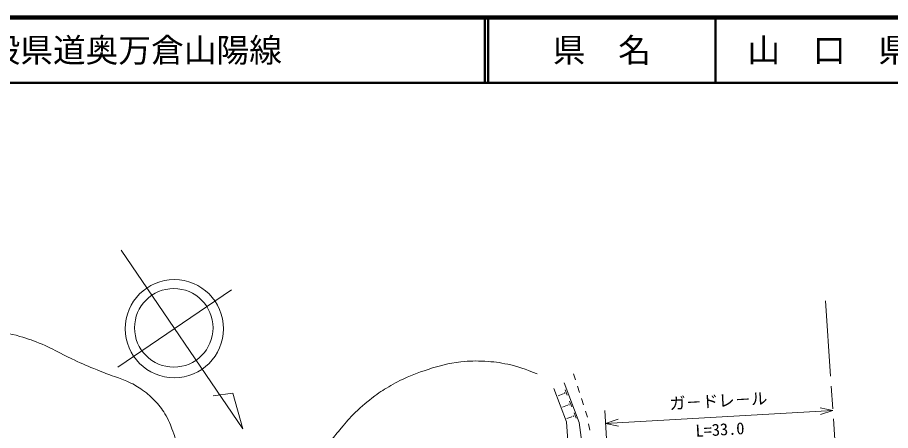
# Model space of a CAD drawing. Units: millimetres on the paper. Extents: x 40 to 680, y 20 to 380.
# Drawn here: x 226.3 to 359.8, y 316.9 to 380 of the extents above; entities that cross this region are included whole.
import ezdxf
from ezdxf.enums import TextEntityAlignment as Align

# ---------------------------------------------------------------- set-up
doc = ezdxf.new("R2010")
doc.units = ezdxf.units.MM
doc.linetypes.add('CHAIN', pattern=[18.5, 12, -1.5, 3.5, -1.5])
for name, color, linetype, lineweight in [('M-BGD', 7, 'Continuous', 13), ('M-BMK', 2, 'CHAIN', 13), ('M-STR-STRC', 7, 'Continuous', 13), ('M-TTL', 2, 'Continuous', 140), ('M-TTL-LINE', 7, 'Continuous', 50)]:
    doc.layers.add(name, color=color, linetype=linetype, lineweight=lineweight)
doc.layers.add('M-TTL-TXT', color=7, linetype='Continuous')
doc.styles.add('@ＭＳ ゴシック', font='')
doc.styles.add('ＭＳ ゴシック', font='')
doc.styles.get('@ＭＳ ゴシック').set_extended_font_data('@MS Gothic')
doc.styles.get('ＭＳ ゴシック').set_extended_font_data('MS Gothic')

msp = doc.modelspace()

# ---------------------------------------------------------------- linework, layer by layer
at = {"layer": 'M-BGD'}
for p, q in [((242.173, 344.478), (260.743, 317.164)), ((259.008, 338.39), (241.642, 326.583)), ((311.59, 324.644), (311.284, 325.596)), ((310.25, 318.227), (308.307, 323.343)), ((312.175, 318.121), (309.847, 324.174)), ((310.351, 322.307), (310.038, 323.12)), ((312.202, 322.74), (311.896, 323.692)), ((259.217, 322.621), (256.242, 322.227)), ((260.743, 317.164), (259.217, 322.621)), ((309.706, 322.526), (308.943, 322.232)), ((309.716, 322.501), (309.697, 322.551)), ((309.99, 322.518), (309.911, 322.722)), ((312.814, 320.835), (312.508, 321.788)), ((310.376, 320.777), (309.608, 320.482)), ((310.386, 320.752), (310.367, 320.803)), ((310.661, 320.77), (310.582, 320.974)), ((311.024, 320.557), (310.71, 321.375)), ((311.048, 319.025), (310.274, 318.727)), ((311.058, 318.999), (311.038, 319.051)), ((311.334, 319.017), (311.255, 319.222)), ((311.698, 318.804), (311.382, 319.625)), ((313.425, 318.931), (313.12, 319.883)), ((310.881, 308.557), (310.25, 318.227)), ((314.398, 300.548), (312.175, 318.121)), ((313.772, 316.964), (313.613, 317.951))]:
    msp.add_line(p, q, dxfattribs=at)
for centre, radius in [((250.29, 332.463), 7.5), ((250.209, 332.599), 6)]:
    msp.add_circle(centre, radius, dxfattribs=at)
msp.add_open_spline([(182.443, 298.041), (182.31, 298.535), (182.269, 298.674), (182.189, 299.087), (182.125, 299.415), (181.954, 299.612), (182.052, 299.931), (182.164, 300.295), (182.394, 300.418), (182.632, 300.717), (182.817, 300.949), (182.924, 301.076), (183.121, 301.298), (183.433, 301.649), (183.607, 301.847), (183.934, 302.184), (184.115, 302.371), (184.216, 302.477), (184.405, 302.656), (184.776, 303.007), (185.027, 303.161), (185.369, 303.541), (185.582, 303.779), (185.67, 303.944), (185.797, 304.236), (185.994, 304.689), (186.03, 304.972), (186.12, 305.457), (186.248, 306.151), (186.319, 306.542), (186.365, 307.246), (186.429, 308.226), (186.351, 308.78), (186.277, 309.759), (186.261, 309.958), (186.234, 310.068), (186.198, 310.264), (186.097, 310.803), (186.042, 311.107), (185.876, 311.63), (185.666, 312.29), (185.465, 312.632), (185.258, 313.294), (185.044, 313.973), (184.916, 314.356), (184.803, 315.059), (184.712, 315.623), (184.603, 315.955), (184.699, 316.519), (184.799, 317.1), (184.963, 317.415), (185.283, 317.91), (185.647, 318.473), (185.9, 318.784), (186.447, 319.171), (186.958, 319.531), (187.286, 319.672), (187.85, 319.942), (190.133, 321.033), (191.603, 321.231), (193.83, 322.433), (195.846, 323.521), (196.666, 324.618), (198.609, 325.831), (199.659, 326.487), (200.289, 326.786), (201.397, 327.339), (202.554, 327.917), (203.208, 328.232), (204.397, 328.741), (205.724, 329.31), (206.477, 329.61), (207.838, 330.092), (209.054, 330.523), (209.743, 330.745), (210.982, 331.102), (212.308, 331.485), (213.056, 331.688), (214.406, 331.973), (216.097, 332.33), (217.039, 332.73), (218.767, 332.72), (220.244, 332.711), (221.055, 332.43), (222.508, 332.167), (224.139, 331.871), (225.068, 331.751), (226.663, 331.299), (228.026, 330.913), (228.768, 330.617), (230.081, 330.084), (231.392, 329.552), (232.062, 329.112), (233.333, 328.491), (233.972, 328.179), (234.326, 327.995), (234.97, 327.694), (236.323, 327.062), (237.093, 326.733), (238.476, 326.167), (239.517, 325.741), (240.119, 325.55), (241.171, 325.151), (242.021, 324.828), (242.526, 324.716), (243.343, 324.319), (244.202, 323.901), (244.676, 323.637), (245.448, 323.075), (246.291, 322.462), (246.732, 322.065), (247.441, 321.301), (248.153, 320.534), (248.534, 320.067), (249.042, 319.152), (249.607, 318.135), (249.789, 317.496), (250.205, 316.41), (250.483, 315.683), (250.548, 315.239), (250.874, 314.532), (251.508, 313.16), (252.146, 312.539), (253.11, 311.376), (253.447, 310.968), (253.703, 310.796), (254.136, 310.492), (255.233, 309.725), (255.994, 309.523), (257.254, 309.072), (258.275, 308.707), (258.91, 308.703), (259.99, 308.609), (261.819, 308.45), (262.863, 308.68), (264.677, 308.963), (265.113, 309.031), (265.346, 309.129), (265.768, 309.26), (266.211, 309.397), (266.462, 309.47), (266.887, 309.656), (267.959, 310.126), (268.582, 310.372), (269.55, 311.03), (270.694, 311.809), (271.276, 312.336), (272.285, 313.283), (273.085, 314.034), (273.48, 314.51), (274.2, 315.337), (274.848, 316.081), (275.152, 316.548), (275.795, 317.297), (276.602, 318.238), (277.035, 318.786), (277.927, 319.647), (279.034, 320.715), (279.702, 321.267), (280.93, 322.193), (281.851, 322.888), (282.41, 323.221), (283.405, 323.803), (283.927, 324.109), (284.219, 324.285), (284.768, 324.537), (286.414, 325.291), (287.348, 325.703), (289.071, 326.258), (290.974, 326.871), (292.081, 327.137), (294.066, 327.383), (295.491, 327.56), (296.306, 327.564), (297.741, 327.493), (299.132, 327.425), (299.912, 327.308), (301.276, 327.028), (303.073, 326.658), (303.726, 326.364), (305.742, 325.574)], degree=3, knots=[0, 0, 0, 0, 1, 1, 1, 2, 2, 2, 3, 3, 3, 4, 4, 4, 5, 5, 5, 6, 6, 6, 7, 7, 7, 8, 8, 8, 9, 9, 9, 10, 10, 10, 11, 11, 11, 12, 12, 12, 13, 13, 13, 14, 14, 14, 15, 15, 15, 16, 16, 16, 17, 17, 17, 18, 18, 18, 19, 19, 19, 20, 20, 20, 21, 21, 21, 22, 22, 22, 23, 23, 23, 24, 24, 24, 25, 25, 25, 26, 26, 26, 27, 27, 27, 28, 28, 28, 29, 29, 29, 30, 30, 30, 31, 31, 31, 32, 32, 32, 33, 33, 33, 34, 34, 34, 35, 35, 35, 36, 36, 36, 37, 37, 37, 38, 38, 38, 39, 39, 39, 40, 40, 40, 41, 41, 41, 42, 42, 42, 43, 43, 43, 44, 44, 44, 45, 45, 45, 46, 46, 46, 47, 47, 47, 48, 48, 48, 49, 49, 49, 50, 50, 50, 51, 51, 51, 52, 52, 52, 53, 53, 53, 54, 54, 54, 55, 55, 55, 56, 56, 56, 57, 57, 57, 58, 58, 58, 59, 59, 59, 60, 60, 60, 60], dxfattribs=at)
at = {"layer": 'M-BMK'}
msp.add_line((353.06, 288.289), (349.813, 336.704), dxfattribs=at)
at = {"layer": 'M-STR-STRC'}
for p, q in [((350.936, 319.969), (348.978, 320.376)), ((317.856, 289.046), (316.1, 319.996)), ((316.213, 317.999), (350.936, 319.969)), ((349.036, 319.343), (350.936, 319.969)), ((318.113, 318.626), (316.213, 317.999)), ((316.213, 317.999), (318.171, 317.592))]:
    msp.add_line(p, q, dxfattribs=at)
at = {"layer": 'M-TTL'}
msp.add_line((680, 380), (40, 380), dxfattribs=at)
at = {"layer": 'M-TTL-LINE'}
for p, q in [((297.75, 380), (297.75, 370)), ((298.25, 380), (298.25, 370)), ((333, 380), (333, 370)), ((40, 370), (680, 370))]:
    msp.add_line(p, q, dxfattribs=at)

# ---------------------------------------------------------------- texts
at = {"layer": 'M-STR-STRC', "style": 'ＭＳ ゴシック'}
msp.add_text('ガ－ドレ－ル', height=1.833, rotation=3.247, dxfattribs=at).set_placement((333.518, 319.983), align=Align.BOTTOM_CENTER)
at = {"layer": 'M-STR-STRC', "style": '@ＭＳ ゴシック'}
msp.add_text('L=33.0', height=1.833, rotation=3.247, dxfattribs=at).set_placement((333.631, 317.986), align=Align.TOP_CENTER)
at = {"layer": 'M-TTL-TXT', "style": 'ＭＳ ゴシック'}
msp.add_text('一般県道奥万倉山陽線', height=3.666, dxfattribs=at).set_placement((216.734, 375), align=Align.MIDDLE_LEFT)
for s, p in [('県\u3000名', (315.625, 375)), ('山\u3000口\u3000県', (350.375, 375))]:
    msp.add_text(s, height=3.666, dxfattribs=at).set_placement(p, align=Align.MIDDLE_CENTER)

doc.saveas('drawing.dxf')
